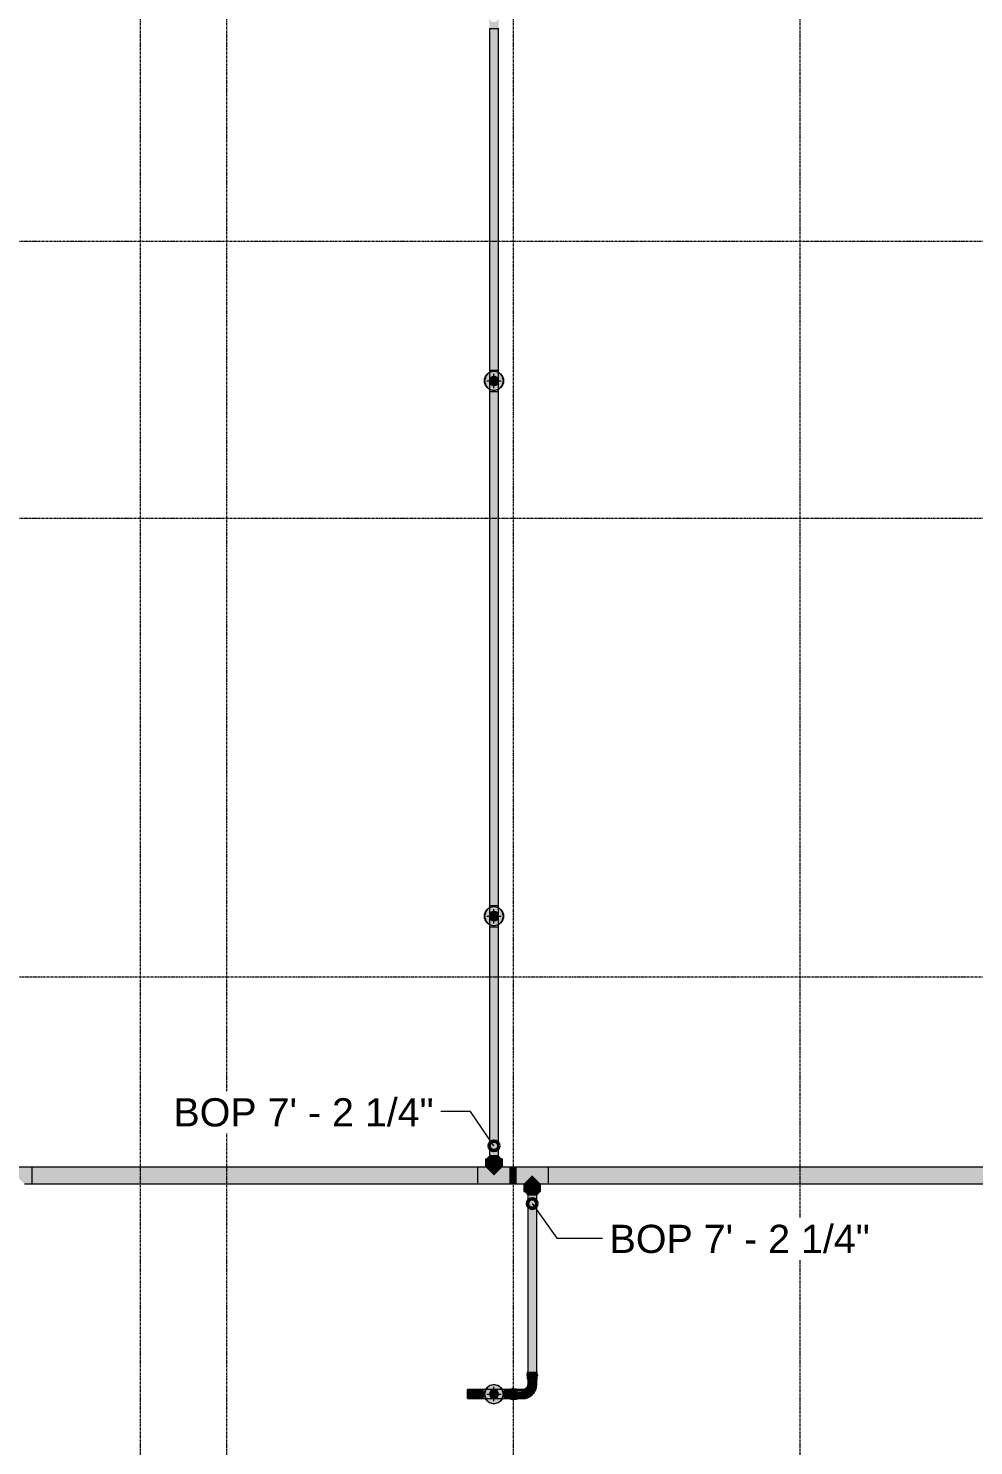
# Model space of a CAD drawing. Header units: inches. Extents: x -3679 to 241, y -496 to 1784.
# Drawn here: x -2897.4 to -2699.6, y 865 to 1161.5 of the extents above; entities that cross this region are included whole.
import ezdxf

# ---------------------------------------------------------------- set-up
doc = ezdxf.new("R2010")
doc.units = ezdxf.units.IN
doc.header["$MEASUREMENT"] = 0
doc.linetypes.add('Grid Line', pattern=[0.875, 0.5, -0.125, 0.125, -0.125])
for name, color, linetype, lineweight in [('A-ANNO-NOTE', 250, 'Continuous', 9), ('G-ANNO-DIMS', 251, 'Continuous', 9), ('P-PIPE', 1, 'Continuous', 9), ('P-PIPE-CNTR', 1, 'Continuous', 9), ('S-GRID', 8, 'Continuous', 9)]:
    doc.layers.add(name, color=color, linetype=linetype, lineweight=lineweight)
doc.styles.add('Arial_1', font='arial.ttf', dxfattribs={"height": 5.901198})

# ---------------------------------------------------------------- blocks, each defined once
blk = doc.blocks.new('Victaulic-VicPress316-Elbow 90-45deg Style P568_P571 - Standard-1108285-LOWER PARKING')
at = {"layer": 'P-PIPE'}
for points in [[(-2790.94, 879.59), (-2790.88, 879.63), (-2790.8, 879.73), (-2790.78, 879.75), (-2790.94, 879.92), (-2792.32, 879.92), (-2793.06, 879.92), (-2793.11, 879.88), (-2793.2, 879.78), (-2793.22, 879.75), (-2793.06, 879.59), (-2791.67, 879.59), (-2791.01, 879.59)], [(-2790.94, 879.03), (-2790.94, 879.59), (-2792.32, 879.59), (-2793.06, 879.59), (-2793.06, 879.03), (-2791.67, 879.04), (-2790.98, 879.03)], [(-2791.05, 878.81), (-2791.03, 878.85), (-2791, 878.87), (-2790.97, 878.91), (-2790.94, 879.03), (-2792.32, 879.04), (-2793.06, 879.03), (-2792.99, 878.86), (-2792.95, 878.82), (-2792.91, 878.85), (-2792.74, 878.82), (-2792.64, 878.84), (-2792.33, 878.82), (-2792.28, 878.82), (-2792.16, 878.83), (-2791.92, 878.84), (-2791.62, 878.83), (-2791.51, 878.85), (-2791.22, 878.82), (-2791.11, 878.84), (-2791.05, 878.81)], [(-2792.95, 877.76), (-2792.61, 877.76), (-2792, 877.76), (-2792.01, 878.84), (-2792.33, 878.82), (-2792.48, 878.85), (-2792.54, 878.84), (-2792.67, 878.84), (-2792.77, 878.82), (-2792.92, 878.85), (-2792.95, 878.81), (-2792.95, 877.76)], [(-2791.05, 877.76), (-2791.06, 878.82), (-2791.11, 878.84), (-2791.27, 878.82), (-2791.33, 878.84), (-2791.62, 878.83), (-2791.72, 878.82), (-2791.85, 878.83), (-2792, 878.84), (-2792, 877.76), (-2791.06, 877.76)], [(-2790.86, 879.84), (-2790.89, 879.88), (-2790.94, 879.92), (-2790.87, 879.84)], [(-2796.01, 874.52), (-2795.84, 874.68), (-2795.84, 876.08), (-2795.84, 876.8), (-2795.88, 876.86), (-2795.99, 876.94), (-2796.01, 876.97), (-2796.17, 876.8), (-2796.17, 875.42), (-2796.17, 874.68), (-2796.14, 874.63), (-2796.03, 874.54)], [(-2795.29, 874.68), (-2795.12, 874.75), (-2795.07, 874.79), (-2795.1, 874.83), (-2795.07, 875), (-2795.09, 875.1), (-2795.07, 875.41), (-2795.07, 875.46), (-2795.08, 875.58), (-2795.09, 875.82), (-2795.08, 876.12), (-2795.1, 876.23), (-2795.07, 876.52), (-2795.1, 876.64), (-2795.09, 876.7), (-2795.12, 876.73), (-2795.17, 876.77), (-2795.29, 876.8), (-2795.28, 875.42), (-2795.29, 874.71)], [(-2795.01, 874.79), (-2794.01, 874.8), (-2794.01, 875.14), (-2794.01, 875.75), (-2795.09, 875.73), (-2795.07, 875.41), (-2795.1, 875.26), (-2795.09, 875.2), (-2795.09, 875.07), (-2795.07, 874.97), (-2795.1, 874.82), (-2795.07, 874.79)], [(-2794.01, 875.75), (-2793.24, 875.9), (-2792.58, 876.34), (-2792.15, 876.99), (-2792, 877.76), (-2792.95, 877.76), (-2793.09, 877.23), (-2793.49, 876.83), (-2794.01, 876.68), (-2794.01, 875.9)], [(-2794.01, 874.79), (-2793.74, 874.85), (-2793.29, 874.91), (-2792.84, 875.04), (-2792.54, 875.22), (-2792, 875.61), (-2791.91, 875.67), (-2791.63, 876.1), (-2791.44, 876.34), (-2791.27, 876.65), (-2791.17, 877.03), (-2791.06, 877.76), (-2792, 877.76), (-2792.15, 876.99), (-2792.59, 876.34), (-2793.24, 875.9), (-2794.01, 875.75), (-2794.01, 874.81)], [(-2793.77, 874.84), (-2793.28, 874.91), (-2793.3, 874.91), (-2793.74, 874.85)], [(-2795.93, 874.6), (-2795.88, 874.63), (-2795.84, 874.68), (-2795.92, 874.61)]]:
    blk.add_hatch(color=256, dxfattribs=at).paths.add_polyline_path(points, flags=0)
h = blk.add_hatch(color=256, dxfattribs=at)
h.paths.add_polyline_path([(-2791.67, 879.92), (-2790.94, 879.92), (-2790.94, 880.29), (-2791.67, 880.3), (-2791.67, 880)], flags=0)
h.paths.add_polyline_path([(-2793.06, 879.92), (-2791.67, 879.92), (-2791.67, 880.3), (-2793.06, 880.29), (-2793.06, 879.92)], flags=0)
h = blk.add_hatch(color=256, dxfattribs=at)
h.paths.add_polyline_path([(-2796.17, 874.68), (-2796.17, 875.42), (-2796.54, 875.42), (-2796.55, 874.68)], flags=0)
h.paths.add_polyline_path([(-2796.17, 875.42), (-2796.17, 876.8), (-2796.55, 876.8), (-2796.54, 875.42)], flags=0)
h = blk.add_hatch(color=256, dxfattribs=at)
h.paths.add_polyline_path([(-2795.29, 874.68), (-2795.28, 875.75), (-2795.84, 875.75), (-2795.84, 874.68)], flags=0)
h.paths.add_polyline_path([(-2795.28, 875.75), (-2795.29, 876.8), (-2795.84, 876.8), (-2795.84, 875.75)], flags=0)
h = blk.add_hatch(color=256, dxfattribs=at)
h.paths.add_polyline_path([(-2794.01, 876.22), (-2794.01, 876.69), (-2795.08, 876.68), (-2795.1, 876.63), (-2795.07, 876.47), (-2795.09, 876.41), (-2795.1, 876.22), (-2794.01, 876.22)], flags=0)
h.paths.add_polyline_path([(-2795.09, 875.75), (-2794.01, 875.75), (-2794.01, 876.22), (-2795.1, 876.21), (-2795.08, 876.12), (-2795.07, 876.03), (-2795.08, 875.9), (-2795.09, 875.76)], flags=0)
for p, q in [((-2793.06, 880.29), (-2793.06, 879.92)), ((-2793.06, 879.59), (-2793.06, 879.03)), ((-2793.06, 879.03), (-2792.95, 878.81)), ((-2792.95, 878.87), (-2792.95, 877.76)), ((-2791.05, 877.76), (-2791.05, 878.87)), ((-2791.02, 878.84), (-2791.05, 878.81)), ((-2790.94, 879.03), (-2791.02, 878.84)), ((-2790.94, 879.92), (-2790.94, 880.29)), ((-2790.94, 879.03), (-2790.94, 879.59)), ((-2796.17, 876.8), (-2796.55, 876.8)), ((-2795.29, 876.8), (-2795.84, 876.8)), ((-2795.29, 876.8), (-2795.07, 876.69)), ((-2794.01, 876.69), (-2795.12, 876.69)), ((-2796.55, 874.68), (-2796.17, 874.68)), ((-2795.84, 874.68), (-2795.29, 874.68)), ((-2795.29, 874.68), (-2795.1, 874.76)), ((-2795.13, 874.79), (-2794.01, 874.79)), ((-2795.1, 874.76), (-2795.07, 874.79))]:
    blk.add_line(p, q, dxfattribs=at)
at = {"layer": 'P-PIPE', "flags": 128}
for points in [[(-2790.82, 879.64), (-2790.92, 879.92), (-2790.93, 879.92), (-2790.94, 879.92), (-2790.95, 879.92), (-2790.96, 879.92), (-2790.97, 879.92), (-2790.98, 879.92), (-2790.99, 879.92), (-2791, 879.92), (-2791.02, 879.92), (-2791.04, 879.92), (-2791.06, 879.92), (-2791.08, 879.92), (-2791.1, 879.92), (-2791.12, 879.92), (-2791.15, 879.92), (-2791.17, 879.92), (-2791.2, 879.92), (-2791.23, 879.92), (-2791.26, 879.92), (-2791.29, 879.92), (-2791.32, 879.92), (-2791.35, 879.92), (-2791.39, 879.92), (-2791.42, 879.92), (-2791.46, 879.92), (-2791.5, 879.92), (-2791.53, 879.92), (-2791.57, 879.92), (-2791.61, 879.92), (-2791.65, 879.92), (-2791.69, 879.92), (-2791.73, 879.92), (-2791.77, 879.92), (-2791.81, 879.92), (-2791.86, 879.92), (-2791.9, 879.92), (-2791.94, 879.92), (-2791.98, 879.92), (-2792.03, 879.92), (-2792.07, 879.92), (-2792.11, 879.92), (-2792.15, 879.92), (-2792.19, 879.92), (-2792.24, 879.92), (-2792.28, 879.92), (-2792.32, 879.92), (-2792.36, 879.92), (-2792.4, 879.92), (-2792.44, 879.92), (-2792.47, 879.92), (-2792.51, 879.92), (-2792.55, 879.92), (-2792.58, 879.92), (-2792.62, 879.92), (-2792.65, 879.92), (-2792.69, 879.92), (-2792.72, 879.92), (-2792.75, 879.92), (-2792.78, 879.92), (-2792.81, 879.92), (-2792.83, 879.92), (-2792.86, 879.92), (-2792.88, 879.92), (-2792.91, 879.92), (-2792.93, 879.92), (-2792.95, 879.92), (-2792.97, 879.92), (-2792.98, 879.92), (-2793, 879.92), (-2793.01, 879.92), (-2793.02, 879.92), (-2793.03, 879.92), (-2793.04, 879.92), (-2793.05, 879.92), (-2793.06, 879.92), (-2793.07, 879.92), (-2793.08, 879.92), (-2793.17, 879.87)], [(-2793.17, 879.87), (-2793.08, 879.59), (-2793.06, 879.59), (-2793.06, 879.59), (-2793.05, 879.59), (-2793.04, 879.59), (-2793.03, 879.59), (-2793.02, 879.59)], [(-2790.97, 879.59), (-2790.96, 879.59), (-2790.95, 879.59), (-2790.95, 879.59), (-2790.94, 879.59), (-2790.93, 879.59), (-2790.91, 879.59), (-2790.82, 879.64)], [(-2796.12, 876.92), (-2796.17, 876.82), (-2796.17, 876.81), (-2796.17, 876.8), (-2796.17, 876.79), (-2796.17, 876.78), (-2796.17, 876.77), (-2796.17, 876.76)], [(-2795.89, 874.57), (-2795.85, 874.67), (-2795.84, 874.68), (-2795.84, 874.69), (-2795.84, 874.69), (-2795.84, 874.7), (-2795.84, 874.71), (-2795.84, 874.72), (-2795.84, 874.74), (-2795.84, 874.75), (-2795.84, 874.77), (-2795.84, 874.79), (-2795.84, 874.8), (-2795.84, 874.82), (-2795.84, 874.85), (-2795.84, 874.87), (-2795.84, 874.9), (-2795.84, 874.92), (-2795.84, 874.95), (-2795.84, 874.98), (-2795.84, 875.01), (-2795.84, 875.04), (-2795.84, 875.07), (-2795.84, 875.1), (-2795.84, 875.14), (-2795.84, 875.17), (-2795.84, 875.21), (-2795.84, 875.25), (-2795.84, 875.29), (-2795.84, 875.32), (-2795.84, 875.36), (-2795.84, 875.4), (-2795.84, 875.44), (-2795.84, 875.48), (-2795.84, 875.53), (-2795.84, 875.57), (-2795.84, 875.61), (-2795.84, 875.65), (-2795.84, 875.69), (-2795.84, 875.74), (-2795.84, 875.78), (-2795.84, 875.82), (-2795.84, 875.86), (-2795.84, 875.9), (-2795.84, 875.95), (-2795.84, 875.99), (-2795.84, 876.03), (-2795.84, 876.07), (-2795.84, 876.11), (-2795.84, 876.15), (-2795.84, 876.19), (-2795.84, 876.23), (-2795.84, 876.26), (-2795.84, 876.3), (-2795.84, 876.34), (-2795.84, 876.37), (-2795.84, 876.4), (-2795.84, 876.44), (-2795.84, 876.47), (-2795.84, 876.5), (-2795.84, 876.53), (-2795.84, 876.56), (-2795.84, 876.58), (-2795.84, 876.61), (-2795.84, 876.63), (-2795.84, 876.65), (-2795.84, 876.67), (-2795.84, 876.69), (-2795.84, 876.71), (-2795.84, 876.73), (-2795.84, 876.74), (-2795.84, 876.76), (-2795.84, 876.77), (-2795.84, 876.78), (-2795.84, 876.79), (-2795.84, 876.8), (-2795.84, 876.8), (-2795.84, 876.81), (-2795.85, 876.84), (-2796.12, 876.92)], [(-2793.27, 877), (-2793.3, 876.97), (-2793.33, 876.94), (-2793.36, 876.92), (-2793.4, 876.89), (-2793.43, 876.87), (-2793.47, 876.84), (-2793.5, 876.82), (-2793.54, 876.8), (-2793.58, 876.79), (-2793.62, 876.77), (-2793.66, 876.75), (-2793.7, 876.74), (-2793.74, 876.73), (-2793.78, 876.72), (-2793.82, 876.71), (-2793.87, 876.7), (-2793.91, 876.7), (-2793.95, 876.69), (-2793.99, 876.69), (-2794.01, 876.69)], [(-2794.01, 874.79), (-2793.9, 874.8), (-2793.78, 874.8), (-2793.66, 874.81), (-2793.54, 874.83), (-2793.43, 874.85), (-2793.31, 874.88), (-2793.2, 874.91), (-2793.08, 874.94), (-2792.97, 874.98), (-2792.86, 875.03), (-2792.75, 875.08), (-2792.65, 875.13), (-2792.54, 875.18), (-2792.44, 875.25), (-2792.34, 875.31), (-2792.24, 875.38), (-2792.15, 875.45), (-2792.06, 875.53), (-2791.97, 875.61), (-2791.93, 875.65)], [(-2792.95, 877.76), (-2792.95, 877.72), (-2792.95, 877.67), (-2792.96, 877.63), (-2792.96, 877.59), (-2792.97, 877.55), (-2792.98, 877.5), (-2792.99, 877.46), (-2793, 877.42), (-2793.02, 877.38), (-2793.03, 877.34), (-2793.05, 877.3), (-2793.07, 877.27), (-2793.09, 877.23), (-2793.11, 877.19), (-2793.14, 877.16), (-2793.16, 877.12), (-2793.19, 877.09), (-2793.21, 877.06), (-2793.24, 877.02), (-2793.27, 877)], [(-2791.93, 875.65), (-2791.85, 875.73), (-2791.77, 875.82), (-2791.69, 875.91), (-2791.62, 876.01), (-2791.55, 876.11), (-2791.49, 876.21), (-2791.43, 876.31), (-2791.37, 876.41), (-2791.32, 876.52), (-2791.27, 876.63), (-2791.23, 876.74), (-2791.19, 876.85), (-2791.16, 876.96), (-2791.13, 877.08), (-2791.1, 877.19), (-2791.08, 877.31), (-2791.07, 877.43), (-2791.06, 877.55), (-2791.05, 877.67), (-2791.05, 877.76)], [(-2796.17, 874.73), (-2796.17, 874.72), (-2796.17, 874.71), (-2796.17, 874.7), (-2796.17, 874.69), (-2796.17, 874.68), (-2796.17, 874.67), (-2796.17, 874.65), (-2795.89, 874.57)]]:
    blk.add_lwpolyline(points, dxfattribs=at)
at = {"layer": 'P-PIPE'}
for centre, major_axis, ratio, start_param, end_param in [((-2792, 880.29), (1.06, 0), 0.004167, 0, 3.137377), ((-2792, 879.92), (1.06, 0), 0.004167, 0, 3.137377), ((-2792, 879.59), (1.06, 0), 0.004167, 0, 3.137377), ((-2792, 878.81), (0.95, 0), 0.004167, 2.482209, 2.509058), ((-2792, 878.81), (0.95, 0), 0.004167, 1.88074, 1.901473), ((-2792, 878.81), (0.95, 0), 0.004167, 1.231688, 1.252421), ((-2792, 878.81), (0.95, 0), 0.004167, 0.624103, 0.650953), ((-2796.55, 875.74), (0, 1.06), 0.004216, 3.145759, 6.283185), ((-2796.55, 875.74), (0, 1.06), 0.004216, 0.004167, 0.338476), ((-2796.17, 875.74), (0, 1.06), 0.004216, 3.145759, 6.283185), ((-2795.84, 875.74), (0, 1.06), 0.004216, 3.145759, 6.283185), ((-2795.07, 875.74), (0, 0.95), 0.004216, 5.632184, 5.659033), ((-2795.07, 875.74), (0, 0.95), 0.004216, 5.030715, 5.051448), ((-2795.07, 875.74), (0, 0.95), 0.004216, 4.381663, 4.402396), ((-2795.07, 875.74), (0, 0.95), 0.004216, 3.774078, 3.800927), ((-2796.55, 875.74), (0, 1.06), 0.004216, 2.800859, 2.899607)]:
    blk.add_ellipse(centre, major_axis=major_axis, ratio=ratio, start_param=start_param, end_param=end_param, dxfattribs=at)

msp = doc.modelspace()

# ---------------------------------------------------------------- hatches: boundary and pattern name
at = {"layer": 'A-ANNO-NOTE'}
for points in [[(-2800, 1085.74), (-2799, 1086.01), (-2798.27, 1086.74), (-2798, 1087.74), (-2798.27, 1088.74), (-2799, 1089.47), (-2800, 1089.74), (-2801, 1089.47), (-2801.73, 1088.74), (-2802, 1087.74), (-2801.73, 1086.74), (-2801, 1086.01)], [(-2800, 973.74), (-2799, 974.01), (-2798.27, 974.74), (-2798, 975.74), (-2798.27, 976.74), (-2799, 977.47), (-2800, 977.74), (-2801, 977.47), (-2801.73, 976.74), (-2802, 975.74), (-2801.73, 974.74), (-2801, 974.01)], [(-2800, 873.74), (-2799, 874.01), (-2798.27, 874.74), (-2798, 875.74), (-2798.27, 876.74), (-2799, 877.47), (-2800, 877.74), (-2801, 877.47), (-2801.73, 876.74), (-2802, 875.74), (-2801.73, 874.74), (-2801, 874.01)]]:
    msp.add_hatch(color=256, dxfattribs=at).paths.add_polyline_path(points, flags=0)
h = msp.add_hatch(color=256, dxfattribs=at)
edge = h.paths.add_edge_path(flags=0)
edge.add_arc((-2800, 1087.74), 2, 0, 360)
h = msp.add_hatch(color=256, dxfattribs=at)
edge = h.paths.add_edge_path(flags=0)
edge.add_arc((-2800, 975.74), 2, 0, 360)
h = msp.add_hatch(color=256, dxfattribs=at)
edge = h.paths.add_edge_path(flags=0)
edge.add_arc((-2800, 875.74), 2, 0, 360)
at = {"layer": 'P-PIPE'}
h = msp.add_hatch(color=256, dxfattribs=at)
h.paths.add_polyline_path([(-2800, 1161.49), (-2800.01, 1162.79), (-2800.25, 1162.83), (-2800.48, 1162.92), (-2800.67, 1163.07), (-2800.84, 1163.31), (-2800.88, 1163.38), (-2800.93, 1163.56), (-2800.95, 1163.74), (-2800.95, 1161.5), (-2800.48, 1161.5), (-2800.25, 1161.49)], flags=0)
h.paths.add_polyline_path([(-2800.95, 1163.74), (-2800.92, 1163.99), (-2800.79, 1164.28), (-2800.65, 1164.43), (-2800.44, 1164.58), (-2800.24, 1164.66), (-2800, 1164.69), (-2800, 1165.98), (-2800.95, 1165.99), (-2800.95, 1163.91)], flags=0)
h = msp.add_hatch(color=256, dxfattribs=at)
h.paths.add_polyline_path([(-2799.05, 1163.74), (-2799.05, 1165.99), (-2799.53, 1165.98), (-2800, 1165.98), (-2799.99, 1164.69), (-2799.75, 1164.66), (-2799.52, 1164.57), (-2799.33, 1164.41), (-2799.16, 1164.18), (-2799.12, 1164.1), (-2799.07, 1163.93), (-2799.05, 1163.75)], flags=0)
h.paths.add_polyline_path([(-2800, 1161.49), (-2799.05, 1161.5), (-2799.05, 1163.73), (-2799.08, 1163.49), (-2799.21, 1163.21), (-2799.35, 1163.05), (-2799.54, 1162.91), (-2799.75, 1162.82), (-2800, 1162.79), (-2800, 1162.68)], flags=0)
for points in [[(-2800, 1089.98), (-2800, 1161.49), (-2800.95, 1161.5), (-2800.95, 1089.99), (-2800.47, 1089.98), (-2800.25, 1089.98)], [(-2800, 1089.98), (-2799.05, 1089.99), (-2799.05, 1161.5), (-2799.53, 1161.5), (-2800, 1161.49), (-2800, 1090.88)], [(-2800, 1086.79), (-2799.75, 1086.83), (-2799.53, 1086.92), (-2799.33, 1087.07), (-2799.18, 1087.27), (-2799.08, 1087.5), (-2799.05, 1087.74), (-2799.08, 1087.99), (-2799.18, 1088.22), (-2799.33, 1088.41), (-2799.53, 1088.57), (-2799.75, 1088.66), (-2800, 1088.69), (-2800.25, 1088.66), (-2800.48, 1088.57), (-2800.67, 1088.41), (-2800.82, 1088.22), (-2800.92, 1087.99), (-2800.95, 1087.74), (-2800.92, 1087.5), (-2800.82, 1087.27), (-2800.67, 1087.07), (-2800.48, 1086.92), (-2800.25, 1086.83)], [(-2800, 977.98), (-2799.05, 977.99), (-2799.05, 1085.5), (-2799.53, 1085.5), (-2800, 1085.49), (-2800, 984.87)], [(-2800, 974.79), (-2799.75, 974.83), (-2799.53, 974.92), (-2799.33, 975.07), (-2799.18, 975.27), (-2799.08, 975.5), (-2799.05, 975.74), (-2799.08, 975.99), (-2799.18, 976.22), (-2799.33, 976.41), (-2799.53, 976.57), (-2799.75, 976.66), (-2800, 976.69), (-2800.25, 976.66), (-2800.48, 976.57), (-2800.67, 976.41), (-2800.82, 976.22), (-2800.92, 975.99), (-2800.95, 975.74), (-2800.92, 975.5), (-2800.82, 975.27), (-2800.67, 975.07), (-2800.48, 974.92), (-2800.25, 974.83)], [(-2800, 925.66), (-2800, 973.49), (-2800.95, 973.5), (-2800.95, 925.66), (-2800.48, 925.66), (-2800.25, 925.66)], [(-2800, 925.66), (-2799.05, 925.66), (-2799.05, 973.5), (-2799.53, 973.5), (-2800, 973.49), (-2800, 931.87)], [(-2800, 924.87), (-2798.44, 924.88), (-2799.19, 925.66), (-2800.82, 925.65), (-2801.56, 924.88), (-2800.25, 924.87), (-2800, 924.87)], [(-2898.25, 919.74), (-2896.61, 919.74), (-2896.61, 920.83), (-2896.61, 923.24), (-2903.39, 923.24), (-2903.38, 922.37), (-2903.39, 919.74), (-2901.75, 919.74), (-2900.45, 921.05), (-2900, 921.5), (-2898.25, 919.74)], [(-2803.39, 919.74), (-2796.61, 919.74), (-2796.61, 920.61), (-2796.61, 923.24), (-2798.25, 923.24), (-2798.76, 922.72), (-2800, 921.49), (-2801.75, 923.24), (-2803.39, 923.24), (-2803.38, 922.15), (-2803.39, 919.77)], [(-2800, 921.49), (-2798.25, 923.24), (-2798.25, 924.88), (-2798.87, 924.87), (-2801.7, 924.88), (-2801.75, 924.88), (-2801.75, 923.24), (-2800.45, 921.94), (-2800.29, 921.78)], [(-2799.54, 924.87), (-2801.56, 924.88), (-2801.56, 924.88), (-2801.21, 924.87), (-2799.7, 924.87)], [(-2796.61, 921.49), (-2795.38, 921.49), (-2795.39, 923.24), (-2796.61, 923.24), (-2796.61, 922.07), (-2796.61, 921.49)], [(-2795.39, 919.74), (-2793.75, 919.74), (-2792.45, 921.05), (-2792, 921.5), (-2790.25, 919.74), (-2788.61, 919.74), (-2788.61, 920.83), (-2788.61, 923.24), (-2795.39, 923.24), (-2795.38, 922.37), (-2795.39, 919.77)], [(-2830.23, 919.74), (-2803.39, 919.74), (-2803.38, 920.62), (-2803.38, 921.49), (-2896.61, 921.49), (-2896.61, 919.74), (-2863.92, 919.74)], [(-2796.61, 919.74), (-2795.39, 919.74), (-2795.38, 920.83), (-2795.38, 921.49), (-2796.61, 921.49), (-2796.61, 919.74)], [(-2790.25, 918.11), (-2790.25, 919.74), (-2790.76, 920.26), (-2792, 921.5), (-2793.75, 919.74), (-2793.75, 918.11), (-2793.13, 918.11), (-2790.3, 918.11)], [(-2644.99, 919.74), (-2643.39, 919.74), (-2643.38, 920.62), (-2643.38, 921.49), (-2788.61, 921.49), (-2788.61, 919.74), (-2661.83, 919.74)], [(-2793.56, 918.1), (-2793.56, 918.11), (-2792.29, 918.11), (-2793.56, 918.1)], [(-2792.81, 917.33), (-2791.18, 917.34), (-2790.44, 918.11), (-2791.75, 918.11), (-2793.56, 918.11), (-2792.81, 917.33)], [(-2792.95, 880.29), (-2792, 880.3), (-2792, 917.33), (-2792.95, 917.33), (-2792.95, 880.29)], [(-2791.05, 880.29), (-2791.05, 917.33), (-2791.52, 917.33), (-2792, 917.33), (-2791.99, 880.3), (-2791.08, 880.29)], [(-2802.24, 875.74), (-2802.24, 876.69), (-2805.57, 876.69), (-2805.56, 876.22), (-2805.56, 875.74)], [(-2802.24, 874.79), (-2802.24, 875.27), (-2802.24, 875.74), (-2805.56, 875.74), (-2805.57, 874.79)], [(-2805.57, 874.92), (-2805.57, 874.92), (-2805.57, 874.92)], [(-2800, 874.79), (-2799.75, 874.83), (-2799.53, 874.92), (-2799.33, 875.07), (-2799.18, 875.27), (-2799.08, 875.5), (-2799.05, 875.74), (-2799.08, 875.99), (-2799.18, 876.22), (-2799.33, 876.41), (-2799.53, 876.57), (-2799.75, 876.66), (-2800, 876.69), (-2800.25, 876.66), (-2800.48, 876.57), (-2800.67, 876.41), (-2800.82, 876.22), (-2800.92, 875.99), (-2800.95, 875.74), (-2800.92, 875.5), (-2800.82, 875.27), (-2800.67, 875.07), (-2800.48, 874.92), (-2800.25, 874.83)], [(-2796.55, 875.74), (-2796.54, 875.75), (-2796.55, 876.69), (-2797.76, 876.69), (-2797.75, 876.22), (-2797.75, 875.74)], [(-2797.75, 874.79), (-2796.55, 874.79), (-2796.54, 875.74), (-2797.75, 875.74), (-2797.76, 874.79)]]:
    msp.add_hatch(color=256, dxfattribs=at).paths.add_polyline_path(points, flags=0)
h = msp.add_hatch(color=256, dxfattribs=at)
h.paths.add_polyline_path([(-2800, 1085.49), (-2800.01, 1086.79), (-2800.25, 1086.83), (-2800.48, 1086.92), (-2800.67, 1087.07), (-2800.84, 1087.31), (-2800.88, 1087.38), (-2800.93, 1087.56), (-2800.95, 1087.74), (-2800.95, 1085.5), (-2800.48, 1085.5), (-2800.25, 1085.49)], flags=0)
h.paths.add_polyline_path([(-2800.95, 1087.74), (-2800.92, 1087.99), (-2800.79, 1088.28), (-2800.65, 1088.43), (-2800.44, 1088.58), (-2800.24, 1088.66), (-2800, 1088.69), (-2800, 1089.98), (-2800.95, 1089.99), (-2800.95, 1087.91)], flags=0)
h = msp.add_hatch(color=256, dxfattribs=at)
h.paths.add_polyline_path([(-2800, 1086.79), (-2799.75, 1086.83), (-2799.52, 1086.92), (-2799.33, 1087.07), (-2799.18, 1087.27), (-2799.08, 1087.5), (-2799.05, 1087.75), (-2799.08, 1087.99), (-2799.18, 1088.22), (-2799.33, 1088.42), (-2799.53, 1088.57), (-2799.76, 1088.66), (-2800.01, 1088.69), (-2800.25, 1088.66), (-2800.48, 1088.56), (-2800.67, 1088.41), (-2800.82, 1088.22), (-2800.92, 1087.99), (-2800.95, 1087.74), (-2800.92, 1087.49), (-2800.82, 1087.26), (-2800.67, 1087.07), (-2800.47, 1086.92), (-2800.24, 1086.82), (-2800.01, 1086.79)], flags=0)
h.paths.add_polyline_path([(-2800, 1086.79), (-2800.25, 1086.83), (-2800.48, 1086.92), (-2800.68, 1087.08), (-2800.82, 1087.27), (-2800.92, 1087.5), (-2800.95, 1087.74), (-2800.92, 1087.99), (-2800.82, 1088.22), (-2800.67, 1088.42), (-2800.48, 1088.57), (-2800.24, 1088.66), (-2800, 1088.69), (-2799.75, 1088.66), (-2799.53, 1088.57), (-2799.32, 1088.41), (-2799.18, 1088.22), (-2799.08, 1087.99), (-2799.05, 1087.74), (-2799.08, 1087.49), (-2799.18, 1087.27), (-2799.33, 1087.07), (-2799.53, 1086.92), (-2799.76, 1086.82)], flags=0)
h = msp.add_hatch(color=256, dxfattribs=at)
h.paths.add_polyline_path([(-2799.05, 1087.74), (-2799.05, 1089.99), (-2799.53, 1089.98), (-2800, 1089.98), (-2799.99, 1088.69), (-2799.75, 1088.66), (-2799.52, 1088.57), (-2799.33, 1088.41), (-2799.16, 1088.18), (-2799.12, 1088.1), (-2799.07, 1087.93), (-2799.05, 1087.75)], flags=0)
h.paths.add_polyline_path([(-2800, 1085.49), (-2799.05, 1085.5), (-2799.05, 1087.73), (-2799.08, 1087.49), (-2799.21, 1087.21), (-2799.35, 1087.05), (-2799.54, 1086.91), (-2799.75, 1086.82), (-2800, 1086.79), (-2800, 1086.68)], flags=0)
h = msp.add_hatch(color=256, dxfattribs=at)
h.paths.add_polyline_path([(-2800.67, 977.98), (-2800.67, 977.98), (-2800.67, 984.87)], flags=0)
h.paths.add_polyline_path([(-2800, 977.98), (-2800, 1085.49), (-2800.95, 1085.5), (-2800.95, 977.99), (-2800.47, 977.98), (-2800.25, 977.98)], flags=0)
h = msp.add_hatch(color=256, dxfattribs=at)
h.paths.add_polyline_path([(-2800, 973.49), (-2800.01, 974.79), (-2800.25, 974.83), (-2800.48, 974.92), (-2800.67, 975.07), (-2800.84, 975.31), (-2800.88, 975.38), (-2800.93, 975.56), (-2800.95, 975.74), (-2800.95, 973.5), (-2800.48, 973.5), (-2800.25, 973.49)], flags=0)
h.paths.add_polyline_path([(-2800.95, 975.74), (-2800.92, 975.99), (-2800.79, 976.28), (-2800.65, 976.43), (-2800.44, 976.58), (-2800.24, 976.66), (-2800, 976.69), (-2800, 977.98), (-2800.95, 977.99), (-2800.95, 975.91)], flags=0)
h = msp.add_hatch(color=256, dxfattribs=at)
h.paths.add_polyline_path([(-2800, 974.79), (-2799.75, 974.83), (-2799.52, 974.92), (-2799.33, 975.07), (-2799.18, 975.27), (-2799.08, 975.5), (-2799.05, 975.75), (-2799.08, 975.99), (-2799.18, 976.22), (-2799.33, 976.42), (-2799.53, 976.57), (-2799.76, 976.66), (-2800.01, 976.69), (-2800.25, 976.66), (-2800.48, 976.56), (-2800.67, 976.41), (-2800.82, 976.22), (-2800.92, 975.99), (-2800.95, 975.74), (-2800.92, 975.49), (-2800.82, 975.26), (-2800.67, 975.07), (-2800.47, 974.92), (-2800.24, 974.82), (-2800.01, 974.79)], flags=0)
h.paths.add_polyline_path([(-2800, 974.79), (-2800.25, 974.83), (-2800.48, 974.92), (-2800.68, 975.08), (-2800.82, 975.27), (-2800.92, 975.5), (-2800.95, 975.74), (-2800.92, 975.99), (-2800.82, 976.22), (-2800.67, 976.42), (-2800.48, 976.57), (-2800.24, 976.66), (-2800, 976.69), (-2799.75, 976.66), (-2799.53, 976.57), (-2799.32, 976.41), (-2799.18, 976.22), (-2799.08, 975.99), (-2799.05, 975.74), (-2799.08, 975.49), (-2799.18, 975.27), (-2799.33, 975.07), (-2799.53, 974.92), (-2799.76, 974.82)], flags=0)
h = msp.add_hatch(color=256, dxfattribs=at)
h.paths.add_polyline_path([(-2799.05, 975.74), (-2799.05, 977.99), (-2799.53, 977.98), (-2800, 977.98), (-2799.99, 976.69), (-2799.75, 976.66), (-2799.52, 976.57), (-2799.33, 976.41), (-2799.16, 976.18), (-2799.12, 976.1), (-2799.07, 975.93), (-2799.05, 975.75)], flags=0)
h.paths.add_polyline_path([(-2800, 973.49), (-2799.05, 973.5), (-2799.05, 975.73), (-2799.08, 975.49), (-2799.21, 975.21), (-2799.35, 975.05), (-2799.54, 974.91), (-2799.75, 974.82), (-2800, 974.79), (-2800, 974.27)], flags=0)
h = msp.add_hatch(color=256, dxfattribs=at)
h.paths.add_polyline_path([(-2896.61, 922.37), (-2896.61, 922.37), (-2880.76, 922.3)], flags=0)
h.paths.add_polyline_path([(-2896.61, 921.49), (-2803.38, 921.49), (-2803.39, 923.24), (-2896.61, 923.24), (-2896.61, 922.37), (-2896.61, 921.95)], flags=0)
h = msp.add_hatch(color=256, dxfattribs=at)
h.paths.add_polyline_path([(-2788.61, 923.01), (-2788.61, 923.01), (-2788.61, 923.01)], flags=0)
h.paths.add_polyline_path([(-2788.61, 922.73), (-2788.61, 922.73), (-2788.61, 922.73)], flags=0)
h.paths.add_polyline_path([(-2788.61, 922.37), (-2788.61, 922.37), (-2779.71, 922.34)], flags=0)
h.paths.add_polyline_path([(-2788.61, 921.49), (-2643.38, 921.49), (-2643.39, 923.24), (-2788.61, 923.24), (-2788.61, 922.37), (-2788.61, 921.95)], flags=0)
h = msp.add_hatch(color=256, dxfattribs=at)
h.paths.add_polyline_path([(-2797.75, 875.74), (-2797.76, 876.69), (-2799.99, 876.69), (-2799.75, 876.66), (-2799.47, 876.53), (-2799.31, 876.4), (-2799.17, 876.2), (-2799.08, 875.99), (-2799.05, 875.74)], flags=0)
h.paths.add_polyline_path([(-2801.02, 875.74), (-2800.95, 875.75), (-2800.92, 876), (-2800.82, 876.22), (-2800.67, 876.42), (-2800.43, 876.58), (-2800.36, 876.62), (-2800.18, 876.68), (-2800.01, 876.69), (-2802.24, 876.69), (-2802.24, 876.22), (-2802.24, 875.74)], flags=0)
h = msp.add_hatch(color=256, dxfattribs=at)
h.paths.add_polyline_path([(-2802.24, 874.79), (-2800.01, 874.79), (-2800.25, 874.82), (-2800.53, 874.96), (-2800.69, 875.09), (-2800.84, 875.3), (-2800.92, 875.5), (-2800.95, 875.74), (-2802.24, 875.74), (-2802.24, 874.82)], flags=0)
h.paths.add_polyline_path([(-2799.99, 874.79), (-2797.76, 874.79), (-2797.75, 875.27), (-2797.75, 875.74), (-2799.05, 875.74), (-2799.08, 875.49), (-2799.18, 875.27), (-2799.33, 875.07), (-2799.57, 874.9), (-2799.64, 874.86), (-2799.82, 874.81), (-2800, 874.79)], flags=0)
h = msp.add_hatch(color=256, dxfattribs=at)
h.paths.add_polyline_path([(-2800, 874.79), (-2799.75, 874.83), (-2799.52, 874.92), (-2799.33, 875.07), (-2799.18, 875.27), (-2799.08, 875.5), (-2799.05, 875.75), (-2799.08, 875.99), (-2799.18, 876.22), (-2799.33, 876.42), (-2799.53, 876.57), (-2799.76, 876.66), (-2800.01, 876.69), (-2800.25, 876.66), (-2800.48, 876.56), (-2800.67, 876.41), (-2800.82, 876.22), (-2800.92, 875.99), (-2800.95, 875.74), (-2800.92, 875.49), (-2800.82, 875.27), (-2800.67, 875.07), (-2800.47, 874.92), (-2800.24, 874.82), (-2800, 874.79)], flags=0)
h.paths.add_polyline_path([(-2800, 874.79), (-2800.25, 874.83), (-2800.48, 874.92), (-2800.67, 875.07), (-2800.82, 875.27), (-2800.92, 875.5), (-2800.95, 875.74), (-2800.92, 875.99), (-2800.82, 876.22), (-2800.67, 876.41), (-2800.48, 876.57), (-2800.25, 876.66), (-2799.99, 876.69), (-2799.75, 876.66), (-2799.53, 876.57), (-2799.32, 876.41), (-2799.18, 876.22), (-2799.08, 875.98), (-2799.05, 875.74), (-2799.08, 875.49), (-2799.18, 875.27), (-2799.33, 875.07), (-2799.53, 874.92), (-2799.76, 874.82)], flags=0)

# ---------------------------------------------------------------- linework, layer by layer
at = {"layer": 'A-ANNO-NOTE'}
for p, q in [((-2801.73, 1088.74), (-2802, 1087.74)), ((-2801, 1089.47), (-2801.73, 1088.74)), ((-2800, 1089.74), (-2801, 1089.47)), ((-2799, 1089.47), (-2800, 1089.74)), ((-2798.27, 1088.74), (-2799, 1089.47)), ((-2798, 1087.74), (-2798.27, 1088.74)), ((-2802, 1087.74), (-2801.73, 1086.74)), ((-2801.73, 1086.74), (-2801, 1086.01)), ((-2801, 1086.01), (-2800, 1085.74)), ((-2800, 1085.74), (-2799, 1086.01)), ((-2799, 1086.01), (-2798.27, 1086.74)), ((-2798.27, 1086.74), (-2798, 1087.74)), ((-2801.73, 976.74), (-2802, 975.74)), ((-2802, 975.74), (-2801.73, 974.74)), ((-2801, 977.47), (-2801.73, 976.74)), ((-2800, 977.74), (-2801, 977.47)), ((-2799, 977.47), (-2800, 977.74)), ((-2798.27, 976.74), (-2799, 977.47)), ((-2798, 975.74), (-2798.27, 976.74)), ((-2798.27, 974.74), (-2798, 975.74)), ((-2801.73, 974.74), (-2801, 974.01)), ((-2801, 974.01), (-2800, 973.74)), ((-2800, 973.74), (-2799, 974.01)), ((-2799, 974.01), (-2798.27, 974.74)), ((-2801.73, 876.74), (-2802, 875.74)), ((-2802, 875.74), (-2801.73, 874.74)), ((-2801, 877.47), (-2801.73, 876.74)), ((-2800, 877.74), (-2801, 877.47)), ((-2799, 877.47), (-2800, 877.74)), ((-2798.27, 876.74), (-2799, 877.47)), ((-2798, 875.74), (-2798.27, 876.74)), ((-2798.27, 874.74), (-2798, 875.74)), ((-2801.73, 874.74), (-2801, 874.01)), ((-2801, 874.01), (-2800, 873.74)), ((-2800, 873.74), (-2799, 874.01)), ((-2799, 874.01), (-2798.27, 874.74))]:
    msp.add_line(p, q, dxfattribs=at)
for centre in [(-2800, 1087.74), (-2800, 975.74), (-2800, 875.74)]:
    msp.add_circle(centre, 2, dxfattribs=at)
at = {"layer": 'G-ANNO-DIMS'}
for p, q in [((-2804.89, 934.85), (-2811.51, 934.85)), ((-2800, 927.69), (-2804.89, 934.85)), ((-2792, 915.61), (-2786.88, 908.37)), ((-2786.88, 908.37), (-2777.31, 908.37))]:
    msp.add_line(p, q, dxfattribs=at)
at = {"layer": 'G-ANNO-DIMS', "lineweight": 50}
for centre in [(-2800, 927.69), (-2792, 915.61)]:
    msp.add_circle(centre, 1, dxfattribs=at)
at = {"layer": 'P-PIPE'}
for p, q in [((-2800.95, 1161.5), (-2800.95, 1089.99)), ((-2799.05, 1089.99), (-2799.05, 1161.5)), ((-2800.95, 1089.99), (-2800.95, 1085.5)), ((-2799.05, 1085.5), (-2799.05, 1089.99)), ((-2800.95, 1085.5), (-2800.95, 977.99)), ((-2799.05, 977.99), (-2799.05, 1085.5)), ((-2800.95, 977.99), (-2800.95, 973.5)), ((-2799.05, 973.5), (-2799.05, 977.99)), ((-2800.95, 973.5), (-2800.95, 925.66)), ((-2799.05, 925.66), (-2799.05, 973.5)), ((-2800.81, 925.66), (-2801.56, 924.88)), ((-2799.19, 925.66), (-2798.44, 924.88)), ((-2896.61, 923.24), (-2903.39, 923.24)), ((-2803.39, 923.24), (-2896.61, 923.24)), ((-2801.75, 923.24), (-2803.39, 923.24)), ((-2801.75, 924.88), (-2801.75, 923.24)), ((-2798.25, 923.24), (-2798.25, 924.88)), ((-2796.61, 923.24), (-2798.25, 923.24)), ((-2795.39, 923.24), (-2796.61, 923.24)), ((-2788.61, 923.24), (-2795.39, 923.24)), ((-2643.39, 923.24), (-2788.61, 923.24)), ((-2898.25, 919.74), (-2896.61, 919.74)), ((-2896.61, 919.74), (-2803.39, 919.74)), ((-2803.39, 919.74), (-2796.61, 919.74)), ((-2796.61, 919.74), (-2795.39, 919.74)), ((-2795.39, 919.74), (-2793.75, 919.74)), ((-2793.75, 919.74), (-2793.75, 918.11)), ((-2790.25, 919.74), (-2788.61, 919.74)), ((-2790.25, 918.11), (-2790.25, 919.74)), ((-2788.61, 919.74), (-2643.39, 919.74)), ((-2792.81, 917.33), (-2793.56, 918.11)), ((-2792.95, 917.33), (-2792.95, 880.29)), ((-2790.44, 918.11), (-2791.19, 917.33)), ((-2791.05, 880.29), (-2791.05, 917.33)), ((-2802.24, 876.69), (-2805.57, 876.69)), ((-2797.76, 876.69), (-2802.24, 876.69)), ((-2796.55, 876.69), (-2797.76, 876.69)), ((-2805.57, 874.79), (-2802.24, 874.79)), ((-2802.24, 874.79), (-2797.76, 874.79)), ((-2797.76, 874.79), (-2796.55, 874.79))]:
    msp.add_line(p, q, dxfattribs=at)
for centre, radius, start, end in [((-2800, 1087.74), 0.95, 0, 180), ((-2800, 1088.22), 0.475, 270, 90), ((-2800, 1087.74), 0.95, 180, 0), ((-2800, 1087.27), 0.475, 90, 270), ((-2800, 975.74), 0.95, 0, 180), ((-2800, 975.74), 0.95, 180, 0), ((-2800, 975.27), 0.475, 90, 270), ((-2800, 976.22), 0.475, 270, 90), ((-2800, 875.74), 0.95, 0, 180), ((-2800, 875.74), 0.95, 180, 0), ((-2800, 875.27), 0.475, 90, 270), ((-2800, 876.22), 0.475, 270, 90)]:
    msp.add_arc(centre, radius, start, end, dxfattribs=at)
for centre, major_axis, ratio, start_param, end_param in [((-2800, 1161.5), (0.951, 0), 0.004167, 3.141593, 4.712389), ((-2800, 1161.5), (0.95, 0), 0.004167, 3.665191, 3.926025), ((-2800, 1161.5), (0.95, 0), 0.004167, 3.926991, 4.188266), ((-2800, 1161.5), (0.95, 0), 0.004167, 4.18879, 4.450357), ((-2800, 1161.5), (0.95, 0), 0.004167, 4.45059, 4.712389), ((-2800, 1161.5), (0.951, 0), 0.004167, 4.712389, 6.283185), ((-2800, 1161.5), (0.95, 0), 0.004167, 4.712389, 4.974188), ((-2800, 1161.5), (0.95, 0), 0.004167, 4.974421, 5.235988), ((-2800, 1161.5), (0.95, 0), 0.004167, 5.236512, 5.497787), ((-2800, 1161.5), (0.95, 0), 0.004167, 5.498753, 5.759587), ((-2800, 1089.99), (0.951, 0), 0.004167, 3.141593, 3.403392), ((-2800, 1089.99), (0.951, 0), 0.004167, 3.405488, 3.665191), ((-2800, 1089.99), (0.95, 0), 0.004167, 3.665191, 3.926025), ((-2800, 1089.99), (0.951, 0), 0.004167, 3.666373, 3.926991), ((-2800, 1089.99), (0.95, 0), 0.004167, 3.926991, 4.188266), ((-2800, 1089.99), (0.951, 0), 0.004167, 3.927731, 4.18879), ((-2800, 1089.99), (0.951, 0), 0.004167, 4.18924, 4.45059), ((-2800, 1089.99), (0.95, 0), 0.004167, 4.18879, 4.450357), ((-2800, 1089.99), (0.95, 0), 0.004167, 4.45059, 4.712389), ((-2800, 1089.99), (0.951, 0), 0.004167, 4.450806, 4.712389), ((-2800, 1089.99), (0.95, 0), 0.004167, 4.712389, 4.974188), ((-2800, 1089.99), (0.951, 0), 0.004167, 4.712389, 4.973972), ((-2800, 1089.99), (0.95, 0), 0.004167, 4.974421, 5.235988), ((-2800, 1089.99), (0.951, 0), 0.004167, 4.974188, 5.235538), ((-2800, 1089.99), (0.95, 0), 0.004167, 5.236512, 5.497787), ((-2800, 1089.99), (0.951, 0), 0.004167, 5.235988, 5.497047), ((-2800, 1089.99), (0.95, 0), 0.004167, 5.498753, 5.759587), ((-2800, 1089.99), (0.951, 0), 0.004167, 5.497787, 5.758405), ((-2800, 1089.99), (0.951, 0), 0.004167, 5.759587, 6.01929), ((-2800, 1089.99), (0.951, 0), 0.004167, 6.021386, 6.283185), ((-2800, 1085.5), (0.951, 0), 0.004167, 3.141593, 4.712389), ((-2800, 1085.5), (0.95, 0), 0.004167, 3.665191, 3.926025), ((-2800, 1085.5), (0.95, 0), 0.004167, 3.926991, 4.188266), ((-2800, 1085.5), (0.95, 0), 0.004167, 4.18879, 4.450357), ((-2800, 1085.5), (0.95, 0), 0.004167, 4.45059, 4.712389), ((-2800, 1085.5), (0.951, 0), 0.004167, 4.712389, 6.283185), ((-2800, 1085.5), (0.95, 0), 0.004167, 4.712389, 4.974188), ((-2800, 1085.5), (0.95, 0), 0.004167, 4.974421, 5.235988), ((-2800, 1085.5), (0.95, 0), 0.004167, 5.236512, 5.497787), ((-2800, 1085.5), (0.95, 0), 0.004167, 5.498753, 5.759587), ((-2800, 977.99), (0.951, 0), 0.004167, 3.141593, 3.403392), ((-2800, 977.99), (0.951, 0), 0.004167, 3.405488, 3.665191), ((-2800, 977.99), (0.95, 0), 0.004167, 3.665191, 3.926025), ((-2800, 977.99), (0.951, 0), 0.004167, 3.666373, 3.926991), ((-2800, 977.99), (0.95, 0), 0.004167, 3.926991, 4.188266), ((-2800, 977.99), (0.951, 0), 0.004167, 3.927731, 4.18879), ((-2800, 977.99), (0.951, 0), 0.004167, 4.18924, 4.45059), ((-2800, 977.99), (0.95, 0), 0.004167, 4.18879, 4.450357), ((-2800, 977.99), (0.95, 0), 0.004167, 4.45059, 4.712389), ((-2800, 977.99), (0.951, 0), 0.004167, 4.450806, 4.712389), ((-2800, 977.99), (0.95, 0), 0.004167, 4.712389, 4.974188), ((-2800, 977.99), (0.951, 0), 0.004167, 4.712389, 4.973972), ((-2800, 977.99), (0.95, 0), 0.004167, 4.974421, 5.235988), ((-2800, 977.99), (0.951, 0), 0.004167, 4.974188, 5.235538), ((-2800, 977.99), (0.95, 0), 0.004167, 5.236512, 5.497787), ((-2800, 977.99), (0.951, 0), 0.004167, 5.235988, 5.497047), ((-2800, 977.99), (0.95, 0), 0.004167, 5.498753, 5.759587), ((-2800, 977.99), (0.951, 0), 0.004167, 5.497787, 5.758405), ((-2800, 977.99), (0.951, 0), 0.004167, 5.759587, 6.01929), ((-2800, 977.99), (0.951, 0), 0.004167, 6.021386, 6.283185), ((-2800, 973.5), (0.951, 0), 0.004167, 3.141593, 4.712389), ((-2800, 973.5), (0.95, 0), 0.004167, 3.665191, 3.926025), ((-2800, 973.5), (0.95, 0), 0.004167, 3.926991, 4.188266), ((-2800, 973.5), (0.95, 0), 0.004167, 4.18879, 4.450357), ((-2800, 973.5), (0.95, 0), 0.004167, 4.45059, 4.712389), ((-2800, 973.5), (0.951, 0), 0.004167, 4.712389, 6.283185), ((-2800, 973.5), (0.95, 0), 0.004167, 4.712389, 4.974188), ((-2800, 973.5), (0.95, 0), 0.004167, 4.974421, 5.235988), ((-2800, 973.5), (0.95, 0), 0.004167, 5.236512, 5.497787), ((-2800, 973.5), (0.95, 0), 0.004167, 5.498753, 5.759587), ((-2800, 925.66), (0.95, 0), 0.004167, 3.141593, 4.712389), ((-2800, 925.66), (0.95, 0), 0.004167, 4.712389, 6.283185), ((-2896.61, 921.49), (0, 1.75), 0.002083, 6.025553, 6.283185), ((-2896.61, 921.49), (0, 1.75), 0.002083, 6.154357, 6.283185), ((-2896.61, 921.49), (0, 1.75), 0.002083, 5.892558, 6.021386), ((-2896.61, 921.49), (0, 1.75), 0.002083, 5.763753, 5.892581), ((-2896.61, 921.49), (0, 1.75), 0.002083, 5.501954, 5.760315), ((-2896.61, 921.49), (0, 1.75), 0.002083, 5.502631, 5.759587), ((-2896.61, 921.49), (0, 1.75), 0.002083, 5.240154, 5.498225), ((-2896.61, 921.49), (0, 1.75), 0.002083, 5.240544, 5.497787), ((-2896.61, 921.49), (0, 1.75), 0.002083, 4.978355, 5.236235), ((-2896.61, 921.49), (0, 1.75), 0.002083, 4.978555, 5.235988), ((-2803.39, 921.49), (0, 1.75), 0.002083, 6.15019, 6.279019), ((-2803.39, 921.49), (0, 1.75), 0.002083, 6.021386, 6.150214), ((-2803.39, 921.49), (0, 1.75), 0.002083, 5.888391, 6.017219), ((-2803.39, 921.49), (0, 1.75), 0.002083, 5.759587, 5.888415), ((-2803.39, 921.49), (0, 1.75), 0.002083, 5.498458, 5.75542), ((-2803.39, 921.49), (0, 1.75), 0.002083, 5.497787, 5.756142), ((-2803.39, 921.49), (0, 1.75), 0.002083, 5.235988, 5.494055), ((-2803.39, 921.49), (0, 1.75), 0.002083, 5.236373, 5.493621), ((-2803.39, 921.49), (0, 1.75), 0.002083, 4.974385, 5.231821), ((-2803.39, 921.49), (0, 1.75), 0.002083, 4.974188, 5.232066), ((-2800, 924.88), (1.75, 0), 0.004167, 2.683351, 3.141593), ((-2800, 924.88), (1.75, 0), 0.004167, 3.143676, 6.283186), ((-2800, 924.88), (1.75, 0), 0.004167, 0.002084, 0.457563), ((-2796.61, 921.49), (0, 1.75), 0.002083, 6.15019, 6.279019), ((-2796.61, 921.49), (0, 1.75), 0.002083, 6.021386, 6.150214), ((-2796.61, 921.49), (0, 1.75), 0.002083, 5.888391, 6.017219), ((-2796.61, 921.49), (0, 1.75), 0.002083, 5.759587, 5.888415), ((-2796.61, 921.49), (0, 1.75), 0.002083, 5.498458, 5.75542), ((-2796.61, 921.49), (0, 1.75), 0.002083, 5.497787, 5.756142), ((-2796.61, 921.49), (0, 1.75), 0.002083, 5.235988, 5.494055), ((-2796.61, 921.49), (0, 1.75), 0.002083, 5.236373, 5.493621), ((-2796.61, 921.49), (0, 1.75), 0.002083, 4.974385, 5.231821), ((-2796.61, 921.49), (0, 1.75), 0.002083, 4.974188, 5.232066), ((-2795.39, 921.49), (0, 1.75), 0.002083, 6.154357, 6.283185), ((-2795.39, 921.49), (0, 1.75), 0.002083, 6.025553, 6.283185), ((-2795.39, 921.49), (0, 1.75), 0.002083, 5.892558, 6.021386), ((-2795.39, 921.49), (0, 1.75), 0.002083, 5.763753, 5.892581), ((-2795.39, 921.49), (0, 1.75), 0.002083, 5.502631, 5.759587), ((-2795.39, 921.49), (0, 1.75), 0.002083, 5.501954, 5.760315), ((-2795.39, 921.49), (0, 1.75), 0.002083, 5.240544, 5.497787), ((-2795.39, 921.49), (0, 1.75), 0.002083, 5.240154, 5.498225), ((-2795.39, 921.49), (0, 1.75), 0.002083, 4.978555, 5.235988), ((-2795.39, 921.49), (0, 1.75), 0.002083, 4.978355, 5.236235), ((-2788.61, 921.49), (0, 1.75), 0.002083, 6.025553, 6.283185), ((-2788.61, 921.49), (0, 1.75), 0.002083, 6.154357, 6.283185), ((-2788.61, 921.49), (0, 1.75), 0.002083, 5.892558, 6.021386), ((-2788.61, 921.49), (0, 1.75), 0.002083, 5.763753, 5.892581), ((-2788.61, 921.49), (0, 1.75), 0.002083, 5.501954, 5.760315), ((-2788.61, 921.49), (0, 1.75), 0.002083, 5.502631, 5.759587), ((-2788.61, 921.49), (0, 1.75), 0.002083, 5.240154, 5.498225), ((-2788.61, 921.49), (0, 1.75), 0.002083, 5.240544, 5.497787), ((-2788.61, 921.49), (0, 1.75), 0.002083, 4.978355, 5.236235), ((-2788.61, 921.49), (0, 1.75), 0.002083, 4.978555, 5.235988), ((-2896.61, 921.49), (0, 1.75), 0.002083, 4.716556, 4.974284), ((-2896.61, 921.49), (0, 1.75), 0.002083, 4.716604, 4.974188), ((-2896.61, 921.49), (0, 1.75), 0.002083, 4.454756, 4.712343), ((-2896.61, 921.49), (0, 1.75), 0.002083, 4.454663, 4.712389), ((-2896.61, 921.49), (0, 1.75), 0.002083, 4.192957, 4.450393), ((-2896.61, 921.49), (0, 1.75), 0.002083, 4.192712, 4.45059), ((-2896.61, 921.49), (0, 1.75), 0.002083, 3.931157, 4.188405), ((-2896.61, 921.49), (0, 1.75), 0.002083, 3.930723, 4.18879), ((-2896.61, 921.49), (0, 1.75), 0.002083, 3.669358, 3.92632), ((-2896.61, 921.49), (0, 1.75), 0.002083, 3.668636, 3.926991), ((-2896.61, 921.49), (0, 1.75), 0.002083, 3.536363, 3.665191), ((-2896.61, 921.49), (0, 1.75), 0.002083, 3.407559, 3.536387), ((-2896.61, 921.49), (0, 1.75), 0.002083, 3.274564, 3.403392), ((-2896.61, 921.49), (0, 1.75), 0.002083, 3.145759, 3.274588), ((-2803.39, 921.49), (0, 1.75), 0.002083, 3.141593, 3.399225), ((-2803.39, 921.49), (0, 1.75), 0.002083, 3.141593, 3.270421), ((-2803.39, 921.49), (0, 1.75), 0.002083, 4.712435, 4.970022), ((-2803.39, 921.49), (0, 1.75), 0.002083, 4.712389, 4.970115), ((-2803.39, 921.49), (0, 1.75), 0.002083, 4.450494, 4.708222), ((-2803.39, 921.49), (0, 1.75), 0.002083, 4.45059, 4.708174), ((-2803.39, 921.49), (0, 1.75), 0.002083, 4.188543, 4.446423), ((-2803.39, 921.49), (0, 1.75), 0.002083, 4.18879, 4.446223), ((-2803.39, 921.49), (0, 1.75), 0.002083, 3.926553, 4.184624), ((-2803.39, 921.49), (0, 1.75), 0.002083, 3.926991, 4.184234), ((-2803.39, 921.49), (0, 1.75), 0.002083, 3.664463, 3.922824), ((-2803.39, 921.49), (0, 1.75), 0.002083, 3.665191, 3.922147), ((-2803.39, 921.49), (0, 1.75), 0.002083, 3.532197, 3.661025), ((-2803.39, 921.49), (0, 1.75), 0.002083, 3.403392, 3.53222), ((-2796.61, 921.49), (0, 1.75), 0.002083, 4.712435, 4.970022), ((-2796.61, 921.49), (0, 1.75), 0.002083, 4.712389, 4.970115), ((-2796.61, 921.49), (0, 1.75), 0.002083, 4.450494, 4.708222), ((-2796.61, 921.49), (0, 1.75), 0.002083, 4.45059, 4.708174), ((-2796.61, 921.49), (0, 1.75), 0.002083, 4.188543, 4.446423), ((-2796.61, 921.49), (0, 1.75), 0.002083, 4.18879, 4.446223), ((-2796.61, 921.49), (0, 1.75), 0.002083, 3.926553, 4.184624), ((-2796.61, 921.49), (0, 1.75), 0.002083, 3.926991, 4.184234), ((-2796.61, 921.49), (0, 1.75), 0.002083, 3.664463, 3.922824), ((-2796.61, 921.49), (0, 1.75), 0.002083, 3.665191, 3.922147), ((-2796.61, 921.49), (0, 1.75), 0.002083, 3.532197, 3.661025), ((-2796.61, 921.49), (0, 1.75), 0.002083, 3.403392, 3.53222), ((-2796.61, 921.49), (0, 1.75), 0.002083, 3.141593, 3.399225), ((-2796.61, 921.49), (0, 1.75), 0.002083, 3.141593, 3.270421), ((-2795.39, 921.49), (0, 1.75), 0.002083, 3.274564, 3.403392), ((-2795.39, 921.49), (0, 1.75), 0.002083, 3.145759, 3.274588), ((-2795.39, 921.49), (0, 1.75), 0.002083, 4.716604, 4.974188), ((-2795.39, 921.49), (0, 1.75), 0.002083, 4.716556, 4.974284), ((-2795.39, 921.49), (0, 1.75), 0.002083, 4.454663, 4.712389), ((-2795.39, 921.49), (0, 1.75), 0.002083, 4.454756, 4.712343), ((-2795.39, 921.49), (0, 1.75), 0.002083, 4.192712, 4.45059), ((-2795.39, 921.49), (0, 1.75), 0.002083, 4.192957, 4.450393), ((-2795.39, 921.49), (0, 1.75), 0.002083, 3.930723, 4.18879), ((-2795.39, 921.49), (0, 1.75), 0.002083, 3.931157, 4.188405), ((-2795.39, 921.49), (0, 1.75), 0.002083, 3.668636, 3.926991), ((-2795.39, 921.49), (0, 1.75), 0.002083, 3.669358, 3.92632), ((-2795.39, 921.49), (0, 1.75), 0.002083, 3.536363, 3.665191), ((-2795.39, 921.49), (0, 1.75), 0.002083, 3.407559, 3.536387), ((-2788.61, 921.49), (0, 1.75), 0.002083, 4.716556, 4.974284), ((-2788.61, 921.49), (0, 1.75), 0.002083, 4.716604, 4.974188), ((-2788.61, 921.49), (0, 1.75), 0.002083, 4.454756, 4.712343), ((-2788.61, 921.49), (0, 1.75), 0.002083, 4.454663, 4.712389), ((-2788.61, 921.49), (0, 1.75), 0.002083, 4.192957, 4.450393), ((-2788.61, 921.49), (0, 1.75), 0.002083, 4.192712, 4.45059), ((-2788.61, 921.49), (0, 1.75), 0.002083, 3.931157, 4.188405), ((-2788.61, 921.49), (0, 1.75), 0.002083, 3.930723, 4.18879), ((-2788.61, 921.49), (0, 1.75), 0.002083, 3.669358, 3.92632), ((-2788.61, 921.49), (0, 1.75), 0.002083, 3.668636, 3.926991), ((-2788.61, 921.49), (0, 1.75), 0.002083, 3.536363, 3.665191), ((-2788.61, 921.49), (0, 1.75), 0.002083, 3.407559, 3.536387), ((-2788.61, 921.49), (0, 1.75), 0.002083, 3.274564, 3.403392), ((-2788.61, 921.49), (0, 1.75), 0.002083, 3.145759, 3.274588), ((-2792, 918.11), (-1.75, 0), 0.004167, 3.141593, 6.281102), ((-2792, 918.11), (-1.75, 0), 0.004167, 0, 0.458242), ((-2792, 917.33), (0.95, 0), 0.004167, 1.570796, 3.141593), ((-2792, 917.33), (0.95, 0), 0.004167, 1.047198, 1.570796), ((-2792, 917.33), (0.95, 0), 0.004167, 0, 0.913179), ((-2792, 918.11), (-1.75, 0), 0.004167, 2.68403, 3.139509), ((-2805.57, 875.74), (0, 0.95), 0.004216, 0, 1.570796), ((-2805.57, 875.74), (0, 0.95), 0.004216, 4.712389, 6.283185), ((-2805.57, 875.74), (0, 0.95), 0.004216, 1.570796, 3.141593), ((-2805.57, 875.74), (0, 0.95), 0.004216, 3.141593, 4.712389), ((-2802.24, 875.74), (0, 0.951), 0.004216, 5.759587, 6.283185), ((-2802.24, 875.74), (0, 0.95), 0.004216, 5.498753, 5.759587), ((-2802.24, 875.74), (0, 0.951), 0.004216, 4.712389, 5.758405), ((-2802.24, 875.74), (0, 0.95), 0.004216, 5.236512, 5.497787), ((-2802.24, 875.74), (0, 0.95), 0.004216, 4.974421, 5.235988), ((-2802.24, 875.74), (0, 0.95), 0.004216, 4.712389, 4.974188), ((-2802.24, 875.74), (0, 0.95), 0.004216, 4.45059, 4.712389), ((-2802.24, 875.74), (0, 0.951), 0.004216, 4.450806, 4.712389), ((-2802.24, 875.74), (0, 0.95), 0.004216, 4.18879, 4.450357), ((-2802.24, 875.74), (0, 0.951), 0.004216, 4.18924, 4.45059), ((-2802.24, 875.74), (0, 0.95), 0.004216, 3.926991, 4.188266), ((-2802.24, 875.74), (0, 0.951), 0.004216, 3.927731, 4.18879), ((-2802.24, 875.74), (0, 0.95), 0.004216, 3.665191, 3.926025), ((-2802.24, 875.74), (0, 0.951), 0.004216, 3.666373, 3.926991), ((-2802.24, 875.74), (0, 0.951), 0.004216, 3.405488, 3.665191), ((-2802.24, 875.74), (0, 0.951), 0.004216, 3.141593, 3.403392), ((-2797.76, 875.74), (0, 0.951), 0.004216, 4.712389, 6.283185), ((-2797.76, 875.74), (0, 0.951), 0.004216, 3.141593, 4.712389), ((-2797.76, 875.74), (0, 0.95), 0.004216, 5.498753, 5.759587), ((-2797.76, 875.74), (0, 0.95), 0.004216, 5.236512, 5.497787), ((-2797.76, 875.74), (0, 0.95), 0.004216, 4.974421, 5.235988), ((-2797.76, 875.74), (0, 0.95), 0.004216, 4.712389, 4.974188), ((-2797.76, 875.74), (0, 0.95), 0.004216, 4.45059, 4.712389), ((-2797.76, 875.74), (0, 0.95), 0.004216, 4.18879, 4.450357), ((-2797.76, 875.74), (0, 0.95), 0.004216, 3.926991, 4.188266), ((-2797.76, 875.74), (0, 0.95), 0.004216, 3.665191, 3.926025)]:
    msp.add_ellipse(centre, major_axis=major_axis, ratio=ratio, start_param=start_param, end_param=end_param, dxfattribs=at)
at = {"layer": 'P-PIPE-CNTR'}
for p, q in [((-2800, 1086.24), (-2800, 1089.24)), ((-2801.5, 1087.74), (-2798.5, 1087.74)), ((-2801.5, 975.74), (-2798.5, 975.74)), ((-2800, 974.24), (-2800, 977.24)), ((-2801.5, 875.74), (-2798.5, 875.74)), ((-2800, 874.24), (-2800, 877.24))]:
    msp.add_line(p, q, dxfattribs=at)
at = {"layer": 'S-GRID', "linetype": 'Grid Line'}
for p, q in [((-2874, 1771.74), (-2874, -484.26)), ((-2856, 1771.74), (-2856, -484.26)), ((-2796, 1771.74), (-2796, -484.26)), ((-2736, 1771.74), (-2736, -484.26)), ((-3666.39, 1117), (228, 1117)), ((-3666.39, 1059), (228, 1059)), ((228, 963), (-3666.39, 963))]:
    msp.add_line(p, q, dxfattribs=at)

# ---------------------------------------------------------------- block references
at = {"layer": 'P-PIPE'}
msp.add_blockref('Victaulic-VicPress316-Elbow 90-45deg Style P568_P571 - Standard-1108285-LOWER PARKING', (0, 0), dxfattribs=at)

# ---------------------------------------------------------------- next in the draw order: texts
at = {"layer": 'G-ANNO-DIMS', "char_height": 5.9012, "attachment_point": 1, "line_spacing_factor": 0.938532, "style": 'Arial_1', "bg_fill": 3, "box_fill_scale": 1.25, "bg_fill_color": 0, "bg_fill_transparency": 0}
for insert, width in [((-2867.07, 937.65), 1.4210854715202e-13), ((-2775.81, 911.17), 64.872)]:
    msp.add_mtext('BOP 7\' - 2 1/4"', dxfattribs=dict(at, insert=insert, width=width))

doc.saveas('drawing.dxf')
